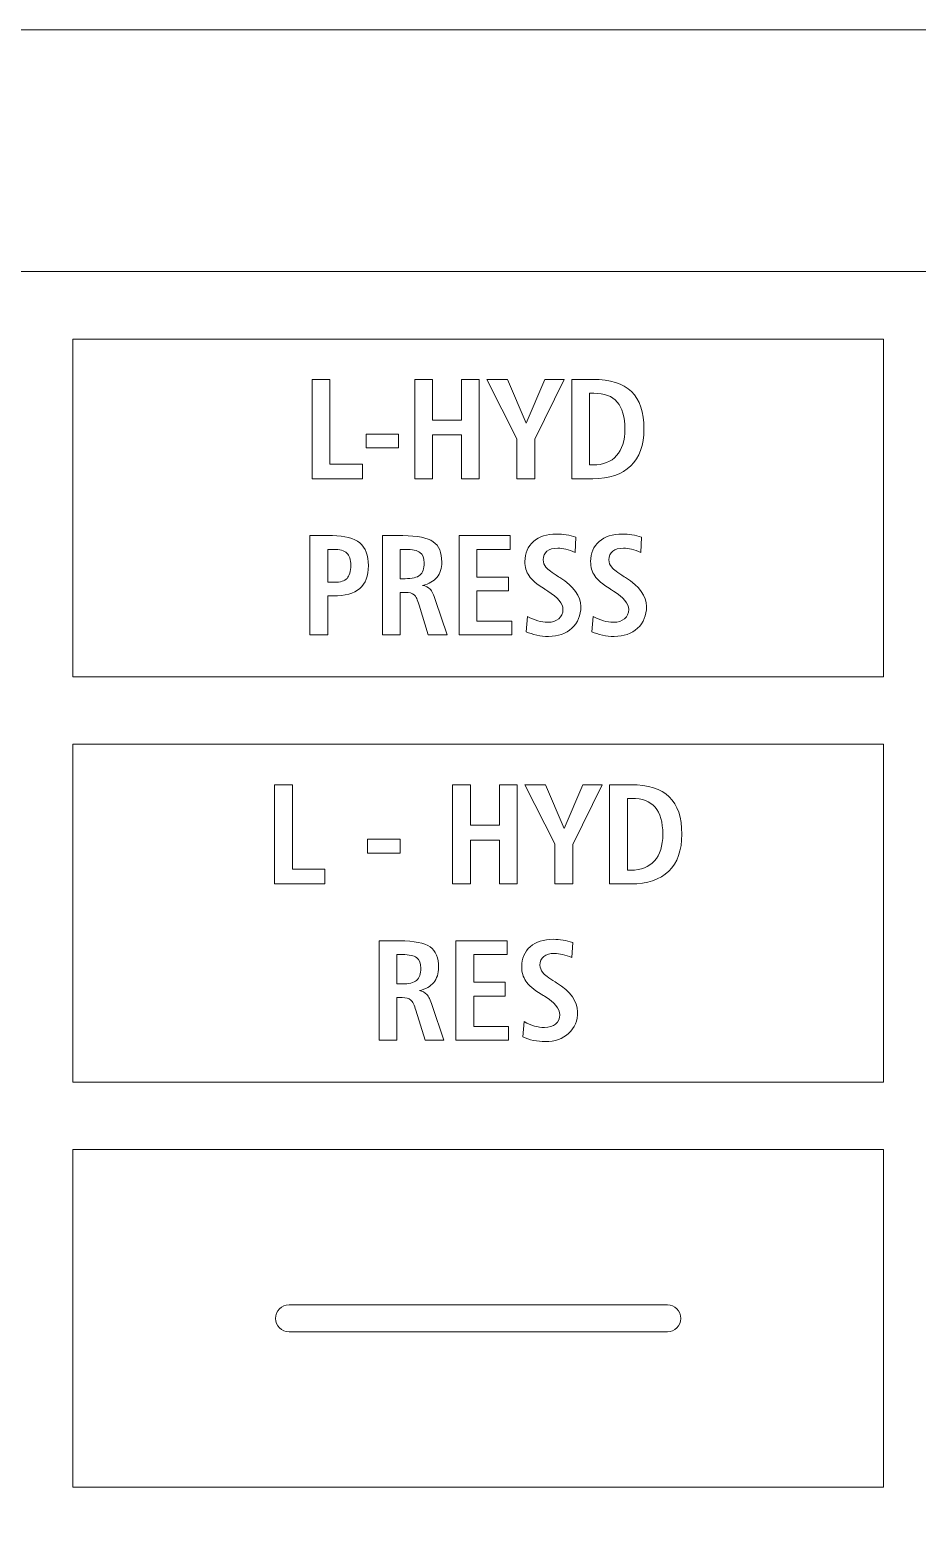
# Model space of a CAD drawing. Header units: millimetres. Extents: x -170 to 781, y -239 to -77.
# Drawn here: x 527.39 to 553.67, y -122.96 to -78.99 of the extents above; entities that cross this region are included whole.
import ezdxf

# ---------------------------------------------------------------- set-up
doc = ezdxf.new("R2010")
doc.units = ezdxf.units.MM
doc.header["$MEASUREMENT"] = 0
for name, color, linetype in [('Cut', 7, 'Continuous'), ('Engrave', 7, 'Continuous'), ('Mask', 7, 'Continuous')]:
    doc.layers.add(name, color=color, linetype=linetype)

msp = doc.modelspace()

# ---------------------------------------------------------------- linework, layer by layer
at = {"layer": 'Cut', "color": 250, "lineweight": 9}
msp.add_open_spline([(625.8935, -133.0419), (625.8935, -133.0419), (625.8935, -185.2646), (625.8935, -185.2646), (625.8935, -185.2646), (625.8935, -185.2654), (625.8935, -185.2661), (625.8935, -185.2669), (625.8935, -185.2669), (625.8935, -185.2669), (625.8935, -189.7544), (625.8935, -189.7544), (625.8935, -189.7544), (625.8935, -189.7544), (625.8935, -204.7521), (625.8935, -204.7521), (625.8935, -204.7521), (625.8935, -204.7529), (625.8935, -204.7536), (625.8935, -204.7544), (625.8935, -204.7544), (625.8935, -204.7544), (625.8935, -211.5419), (625.8935, -211.5419), (625.8935, -211.5419), (625.8935, -211.5419), (625.8935, -218.3294), (625.8935, -218.3294), (625.8935, -218.3294), (625.8933, -218.7274), (625.7349, -219.1091), (625.4532, -219.3904), (625.4532, -219.3904), (625.1716, -219.6717), (624.7916, -219.8296), (624.3935, -219.8294), (624.3935, -219.8294), (624.3935, -219.8294), (621.931, -219.8294), (621.931, -219.8294), (621.931, -219.8294), (619.7874, -219.8294), (617.8067, -220.973), (616.7349, -222.8294), (616.7349, -222.8294), (615.6631, -224.6858), (615.6631, -226.973), (616.7349, -228.8294), (616.7349, -228.8294), (617.8067, -230.6858), (619.7874, -231.8294), (621.931, -231.8294), (621.931, -231.8294), (621.931, -231.8294), (624.3935, -231.8294), (624.3935, -231.8294), (624.3935, -231.8294), (624.7916, -231.8296), (625.1733, -231.988), (625.4546, -232.2697), (625.4546, -232.2697), (625.7359, -232.5513), (625.8938, -232.9313), (625.8935, -233.3294), (625.8935, -233.3294), (625.8935, -233.3294), (625.8935, -237.8169), (625.8935, -237.8169), (625.8935, -237.8169), (625.8933, -238.2149), (625.7349, -238.5966), (625.4532, -238.8779), (625.4532, -238.8779), (625.1716, -239.1592), (624.7916, -239.3171), (624.3935, -239.3169), (624.3935, -239.3169), (624.3935, -239.3169), (482.9435, -239.3169), (482.9435, -239.3169), (482.9435, -239.3169), (482.5455, -239.3166), (482.1638, -239.1582), (481.8825, -238.8766), (481.8825, -238.8766), (481.6012, -238.5949), (481.4433, -238.2149), (481.4435, -237.8169), (481.4435, -237.8169), (481.4435, -237.8169), (481.4435, -233.3294), (481.4435, -233.3294), (481.4435, -233.3294), (481.4438, -232.9313), (481.6022, -232.5496), (481.8838, -232.2683), (481.8838, -232.2683), (482.1655, -231.987), (482.5455, -231.8291), (482.9435, -231.8294), (482.9435, -231.8294), (482.9435, -231.8294), (485.406, -231.8294), (485.406, -231.8294), (485.406, -231.8294), (487.5496, -231.8294), (489.5304, -230.6858), (490.6022, -228.8294), (490.6022, -228.8294), (491.674, -226.973), (491.674, -224.6858), (490.6022, -222.8294), (490.6022, -222.8294), (489.5304, -220.973), (487.5496, -219.8294), (485.406, -219.8294), (485.406, -219.8294), (485.406, -219.8294), (482.9435, -219.8294), (482.9435, -219.8294), (482.9435, -219.8294), (482.5455, -219.8291), (482.1638, -219.6707), (481.8825, -219.3891), (481.8825, -219.3891), (481.6012, -219.1074), (481.4433, -218.7274), (481.4435, -218.3294), (481.4435, -218.3294), (481.4435, -218.3294), (481.4435, -211.5419), (481.4435, -211.5419), (481.4435, -211.5419), (481.4435, -211.5419), (481.4435, -204.7544), (481.4435, -204.7544), (481.4435, -204.7544), (481.4435, -204.7544), (481.4435, -189.7559), (481.4435, -189.7559), (481.4435, -189.7559), (481.4435, -189.7554), (481.4435, -189.7549), (481.4435, -189.7544), (481.4435, -189.7544), (481.4435, -189.7544), (481.4435, -185.2669), (481.4435, -185.2669), (481.4435, -185.2669), (481.4435, -185.2669), (481.4435, -133.0434), (481.4435, -133.0434), (481.4435, -133.0434), (481.4435, -133.0429), (481.4435, -133.0424), (481.4435, -133.0419), (481.4435, -133.0419), (481.4435, -133.0419), (481.4435, -128.5544), (481.4435, -128.5544), (481.4435, -128.5544), (481.4435, -128.5544), (481.4435, -113.5559), (481.4435, -113.5559), (481.4435, -113.5559), (481.4435, -113.5554), (481.4435, -113.5549), (481.4435, -113.5544), (481.4435, -113.5544), (481.4435, -113.5544), (481.4435, -106.7669), (481.4435, -106.7669), (481.4435, -106.7669), (481.4435, -106.7669), (481.4435, -99.9794), (481.4435, -99.9794), (481.4435, -99.9794), (481.4438, -99.5813), (481.6022, -99.1996), (481.8838, -98.9183), (481.8838, -98.9183), (482.1655, -98.637), (482.5455, -98.4791), (482.9435, -98.4794), (482.9435, -98.4794), (482.9435, -98.4794), (485.406, -98.4794), (485.406, -98.4794), (485.406, -98.4794), (487.5496, -98.4794), (489.5304, -97.3358), (490.6022, -95.4794), (490.6022, -95.4794), (491.674, -93.623), (491.674, -91.3358), (490.6022, -89.4794), (490.6022, -89.4794), (489.5304, -87.623), (487.5496, -86.4794), (485.406, -86.4794), (485.406, -86.4794), (485.406, -86.4794), (482.9435, -86.4794), (482.9435, -86.4794), (482.9435, -86.4794), (482.5455, -86.4791), (482.1638, -86.3207), (481.8825, -86.0391), (481.8825, -86.0391), (481.6012, -85.7574), (481.4433, -85.3774), (481.4435, -84.9794), (481.4435, -84.9794), (481.4435, -84.9794), (481.4435, -80.4919), (481.4435, -80.4919), (481.4435, -80.4919), (481.4438, -80.0938), (481.6022, -79.7121), (481.8838, -79.4308), (481.8838, -79.4308), (482.1655, -79.1495), (482.5455, -78.9916), (482.9435, -78.9919), (482.9435, -78.9919), (482.9435, -78.9919), (624.3935, -78.9919), (624.3935, -78.9919), (624.3935, -78.9919), (624.7916, -78.9921), (625.1733, -79.1505), (625.4546, -79.4322), (625.4546, -79.4322), (625.7359, -79.7138), (625.8938, -80.0938), (625.8935, -80.4919), (625.8935, -80.4919), (625.8935, -80.4919), (625.8935, -84.9794), (625.8935, -84.9794), (625.8935, -84.9794), (625.8933, -85.3774), (625.7349, -85.7591), (625.4532, -86.0404), (625.4532, -86.0404), (625.1716, -86.3217), (624.7916, -86.4796), (624.3935, -86.4794), (624.3935, -86.4794), (624.3935, -86.4794), (621.931, -86.4794), (621.931, -86.4794), (621.931, -86.4794), (619.7874, -86.4794), (617.8067, -87.623), (616.7349, -89.4794), (616.7349, -89.4794), (615.6631, -91.3358), (615.6631, -93.623), (616.7349, -95.4794), (616.7349, -95.4794), (617.8067, -97.3358), (619.7874, -98.4794), (621.931, -98.4794), (621.931, -98.4794), (621.931, -98.4794), (624.3935, -98.4794), (624.3935, -98.4794), (624.3935, -98.4794), (624.7916, -98.4796), (625.1733, -98.638), (625.4546, -98.9197), (625.4546, -98.9197), (625.7359, -99.2013), (625.8938, -99.5813), (625.8935, -99.9794), (625.8935, -99.9794), (625.8935, -99.9794), (625.8935, -106.7669), (625.8935, -106.7669), (625.8935, -106.7669), (625.8935, -106.7669), (625.8935, -113.5544), (625.8935, -113.5544), (625.8935, -113.5544), (625.8935, -113.5544), (625.8935, -128.5521), (625.8935, -128.5521), (625.8935, -128.5521), (625.8935, -128.5529), (625.8935, -128.5536), (625.8935, -128.5544), (625.8935, -128.5544), (625.8935, -128.5544), (625.8935, -133.0419), (625.8935, -133.0419)], degree=3, knots=[0, 0, 0, 0, 0.0133333, 0.0133333, 0.0133333, 0.0133333, 0.0266667, 0.0266667, 0.0266667, 0.0266667, 0.04, 0.04, 0.04, 0.04, 0.0533333, 0.0533333, 0.0533333, 0.0533333, 0.0666667, 0.0666667, 0.0666667, 0.0666667, 0.08, 0.08, 0.08, 0.08, 0.0933333, 0.0933333, 0.0933333, 0.0933333, 0.1066667, 0.1066667, 0.1066667, 0.1066667, 0.12, 0.12, 0.12, 0.12, 0.1333333, 0.1333333, 0.1333333, 0.1333333, 0.1466667, 0.1466667, 0.1466667, 0.1466667, 0.16, 0.16, 0.16, 0.16, 0.1733333, 0.1733333, 0.1733333, 0.1733333, 0.1866667, 0.1866667, 0.1866667, 0.1866667, 0.2, 0.2, 0.2, 0.2, 0.2133333, 0.2133333, 0.2133333, 0.2133333, 0.2266667, 0.2266667, 0.2266667, 0.2266667, 0.24, 0.24, 0.24, 0.24, 0.2533333, 0.2533333, 0.2533333, 0.2533333, 0.2666667, 0.2666667, 0.2666667, 0.2666667, 0.28, 0.28, 0.28, 0.28, 0.2933333, 0.2933333, 0.2933333, 0.2933333, 0.3066667, 0.3066667, 0.3066667, 0.3066667, 0.32, 0.32, 0.32, 0.32, 0.3333333, 0.3333333, 0.3333333, 0.3333333, 0.3466667, 0.3466667, 0.3466667, 0.3466667, 0.36, 0.36, 0.36, 0.36, 0.3733333, 0.3733333, 0.3733333, 0.3733333, 0.3866667, 0.3866667, 0.3866667, 0.3866667, 0.4, 0.4, 0.4, 0.4, 0.4133333, 0.4133333, 0.4133333, 0.4133333, 0.4266667, 0.4266667, 0.4266667, 0.4266667, 0.44, 0.44, 0.44, 0.44, 0.4533333, 0.4533333, 0.4533333, 0.4533333, 0.4666667, 0.4666667, 0.4666667, 0.4666667, 0.48, 0.48, 0.48, 0.48, 0.4933333, 0.4933333, 0.4933333, 0.4933333, 0.5066667, 0.5066667, 0.5066667, 0.5066667, 0.52, 0.52, 0.52, 0.52, 0.5333333, 0.5333333, 0.5333333, 0.5333333, 0.5466667, 0.5466667, 0.5466667, 0.5466667, 0.56, 0.56, 0.56, 0.56, 0.5733333, 0.5733333, 0.5733333, 0.5733333, 0.5866667, 0.5866667, 0.5866667, 0.5866667, 0.6, 0.6, 0.6, 0.6, 0.6133333, 0.6133333, 0.6133333, 0.6133333, 0.6266667, 0.6266667, 0.6266667, 0.6266667, 0.64, 0.64, 0.64, 0.64, 0.6533333, 0.6533333, 0.6533333, 0.6533333, 0.6666667, 0.6666667, 0.6666667, 0.6666667, 0.68, 0.68, 0.68, 0.68, 0.6933333, 0.6933333, 0.6933333, 0.6933333, 0.7066667, 0.7066667, 0.7066667, 0.7066667, 0.72, 0.72, 0.72, 0.72, 0.7333333, 0.7333333, 0.7333333, 0.7333333, 0.7466667, 0.7466667, 0.7466667, 0.7466667, 0.76, 0.76, 0.76, 0.76, 0.7733333, 0.7733333, 0.7733333, 0.7733333, 0.7866667, 0.7866667, 0.7866667, 0.7866667, 0.8, 0.8, 0.8, 0.8, 0.8133333, 0.8133333, 0.8133333, 0.8133333, 0.8266667, 0.8266667, 0.8266667, 0.8266667, 0.84, 0.84, 0.84, 0.84, 0.8533333, 0.8533333, 0.8533333, 0.8533333, 0.8666667, 0.8666667, 0.8666667, 0.8666667, 0.88, 0.88, 0.88, 0.88, 0.8933333, 0.8933333, 0.8933333, 0.8933333, 0.9066667, 0.9066667, 0.9066667, 0.9066667, 0.92, 0.92, 0.92, 0.92, 0.9333333, 0.9333333, 0.9333333, 0.9333333, 0.9466667, 0.9466667, 0.9466667, 0.9466667, 0.96, 0.96, 0.96, 0.96, 0.9733333, 0.9733333, 0.9733333, 0.9733333, 1, 1, 1, 1], dxfattribs=at)
at = {"layer": 'Engrave', "color": 2, "lineweight": 9}
msp.add_lwpolyline([(500.6685, -232.1544), (606.6685, -232.1544), (606.6685, -86.1544), (500.6685, -86.1544), (500.6685, -232.1544)], close=True, dxfattribs=at)
at = {"layer": 'Engrave', "color": 240, "lineweight": 9}
for points, knots in [([(535.7493, -89.3498), (535.7493, -89.3498), (536.2784, -89.3498), (536.2784, -89.3498), (536.2784, -89.3498), (536.2784, -89.3498), (536.2784, -91.8559), (536.2784, -91.8559), (536.2784, -91.8559), (536.2784, -91.8559), (537.2394, -91.8559), (537.2394, -91.8559), (537.2394, -91.8559), (537.2394, -91.8559), (537.2394, -92.2877), (537.2394, -92.2877), (537.2394, -92.2877), (537.2394, -92.2877), (535.7493, -92.2877), (535.7493, -92.2877), (535.7493, -92.2877), (535.7493, -92.2877), (535.7493, -89.3498), (535.7493, -89.3498)], [0, 0, 0, 0, 0.1428571, 0.1428571, 0.1428571, 0.1428571, 0.2857143, 0.2857143, 0.2857143, 0.2857143, 0.4285714, 0.4285714, 0.4285714, 0.4285714, 0.5714286, 0.5714286, 0.5714286, 0.5714286, 0.7142857, 0.7142857, 0.7142857, 0.7142857, 1, 1, 1, 1]), ([(538.7881, -89.3498), (538.7881, -89.3498), (539.3172, -89.3498), (539.3172, -89.3498), (539.3172, -89.3498), (539.3172, -89.3498), (539.3172, -90.552), (539.3172, -90.552), (539.3172, -90.552), (539.3172, -90.552), (540.1724, -90.552), (540.1724, -90.552), (540.1724, -90.552), (540.1724, -90.552), (540.1724, -89.3498), (540.1724, -89.3498), (540.1724, -89.3498), (540.1724, -89.3498), (540.7015, -89.3498), (540.7015, -89.3498), (540.7015, -89.3498), (540.7015, -89.3498), (540.7015, -92.2877), (540.7015, -92.2877), (540.7015, -92.2877), (540.7015, -92.2877), (540.1724, -92.2877), (540.1724, -92.2877), (540.1724, -92.2877), (540.1724, -92.2877), (540.1724, -90.9881), (540.1724, -90.9881), (540.1724, -90.9881), (540.1724, -90.9881), (539.3172, -90.9881), (539.3172, -90.9881), (539.3172, -90.9881), (539.3172, -90.9881), (539.3172, -92.2877), (539.3172, -92.2877), (539.3172, -92.2877), (539.3172, -92.2877), (538.7881, -92.2877), (538.7881, -92.2877), (538.7881, -92.2877), (538.7881, -92.2877), (538.7881, -89.3498), (538.7881, -89.3498)], [0, 0, 0, 0, 0.0769231, 0.0769231, 0.0769231, 0.0769231, 0.1538462, 0.1538462, 0.1538462, 0.1538462, 0.2307692, 0.2307692, 0.2307692, 0.2307692, 0.3076923, 0.3076923, 0.3076923, 0.3076923, 0.3846154, 0.3846154, 0.3846154, 0.3846154, 0.4615385, 0.4615385, 0.4615385, 0.4615385, 0.5384615, 0.5384615, 0.5384615, 0.5384615, 0.6153846, 0.6153846, 0.6153846, 0.6153846, 0.6923077, 0.6923077, 0.6923077, 0.6923077, 0.7692308, 0.7692308, 0.7692308, 0.7692308, 0.8461538, 0.8461538, 0.8461538, 0.8461538, 1, 1, 1, 1]), ([(540.9266, -89.3498), (540.9266, -89.3498), (541.5362, -89.3498), (541.5362, -89.3498), (541.5362, -89.3498), (541.5362, -89.3498), (542.0908, -90.6438), (542.0908, -90.6438), (542.0908, -90.6438), (542.0908, -90.6438), (542.6446, -89.3498), (542.6446, -89.3498), (542.6446, -89.3498), (542.6446, -89.3498), (543.2126, -89.3498), (543.2126, -89.3498), (543.2126, -89.3498), (543.2126, -89.3498), (542.3448, -91.1193), (542.3448, -91.1193), (542.3448, -91.1193), (542.3448, -91.1193), (542.3448, -92.2877), (542.3448, -92.2877), (542.3448, -92.2877), (542.3448, -92.2877), (541.8114, -92.2877), (541.8114, -92.2877), (541.8114, -92.2877), (541.8114, -92.2877), (541.8114, -91.1031), (541.8114, -91.1031), (541.8114, -91.1031), (541.8114, -91.1031), (540.9266, -89.3498), (540.9266, -89.3498)], [0, 0, 0, 0, 0.1, 0.1, 0.1, 0.1, 0.2, 0.2, 0.2, 0.2, 0.3, 0.3, 0.3, 0.3, 0.4, 0.4, 0.4, 0.4, 0.5, 0.5, 0.5, 0.5, 0.6, 0.6, 0.6, 0.6, 0.7, 0.7, 0.7, 0.7, 0.8, 0.8, 0.8, 0.8, 1, 1, 1, 1]), ([(543.437, -89.3498), (543.437, -89.3498), (544.0635, -89.3498), (544.0635, -89.3498), (544.0635, -89.3498), (544.5778, -89.3498), (544.9581, -89.4697), (545.2044, -89.7096), (545.2044, -89.7096), (545.4513, -89.9495), (545.5748, -90.3185), (545.5748, -90.8173), (545.5748, -90.8173), (545.5748, -91.2943), (545.445, -91.6591), (545.186, -91.9102), (545.186, -91.9102), (544.9271, -92.1621), (544.5524, -92.2877), (544.0635, -92.2877), (544.0635, -92.2877), (544.0635, -92.2877), (543.437, -92.2877), (543.437, -92.2877), (543.437, -92.2877), (543.437, -92.2877), (543.437, -89.3498), (543.437, -89.3498)], [0, 0, 0, 0, 0.125, 0.125, 0.125, 0.125, 0.25, 0.25, 0.25, 0.25, 0.375, 0.375, 0.375, 0.375, 0.5, 0.5, 0.5, 0.5, 0.625, 0.625, 0.625, 0.625, 0.75, 0.75, 0.75, 0.75, 1, 1, 1, 1]), ([(543.9661, -89.7562), (543.9661, -89.7562), (543.9661, -91.8813), (543.9661, -91.8813), (543.9661, -91.8813), (543.9661, -91.8813), (544.0677, -91.8813), (544.0677, -91.8813), (544.0677, -91.8813), (544.3697, -91.8813), (544.6025, -91.7896), (544.7662, -91.6054), (544.7662, -91.6054), (544.9299, -91.4213), (545.0118, -91.1588), (545.0118, -90.8187), (545.0118, -90.8187), (545.0118, -90.4589), (544.9363, -90.1922), (544.7853, -90.0179), (544.7853, -90.0179), (544.6336, -89.8437), (544.4015, -89.7562), (544.0882, -89.7562), (544.0882, -89.7562), (544.0882, -89.7562), (543.9661, -89.7562), (543.9661, -89.7562)], [0, 0, 0, 0, 0.125, 0.125, 0.125, 0.125, 0.25, 0.25, 0.25, 0.25, 0.375, 0.375, 0.375, 0.375, 0.5, 0.5, 0.5, 0.5, 0.625, 0.625, 0.625, 0.625, 0.75, 0.75, 0.75, 0.75, 1, 1, 1, 1]), ([(537.3481, -90.9669), (537.3481, -90.9669), (538.3133, -90.9669), (538.3133, -90.9669), (538.3133, -90.9669), (538.3133, -90.9669), (538.3133, -91.3733), (538.3133, -91.3733), (538.3133, -91.3733), (538.3133, -91.3733), (537.3481, -91.3733), (537.3481, -91.3733), (537.3481, -91.3733), (537.3481, -91.3733), (537.3481, -90.9669), (537.3481, -90.9669)], [0, 0, 0, 0, 0.2, 0.2, 0.2, 0.2, 0.4, 0.4, 0.4, 0.4, 0.6, 0.6, 0.6, 0.6, 1, 1, 1, 1]), ([(535.6844, -93.9745), (535.6844, -93.9745), (536.3525, -93.9745), (536.3525, -93.9745), (536.3525, -93.9745), (536.7194, -93.9745), (536.9889, -94.0465), (537.1611, -94.1904), (537.1611, -94.1904), (537.3339, -94.3343), (537.42, -94.5587), (537.42, -94.8635), (537.42, -94.8635), (537.42, -95.1683), (537.3346, -95.3941), (537.1632, -95.5408), (537.1632, -95.5408), (536.9925, -95.6876), (536.7293, -95.7609), (536.373, -95.7609), (536.373, -95.7609), (536.373, -95.7609), (536.2135, -95.7609), (536.2135, -95.7609), (536.2135, -95.7609), (536.2135, -95.7609), (536.2135, -96.9124), (536.2135, -96.9124), (536.2135, -96.9124), (536.2135, -96.9124), (535.6844, -96.9124), (535.6844, -96.9124), (535.6844, -96.9124), (535.6844, -96.9124), (535.6844, -93.9745), (535.6844, -93.9745)], [0, 0, 0, 0, 0.1, 0.1, 0.1, 0.1, 0.2, 0.2, 0.2, 0.2, 0.3, 0.3, 0.3, 0.3, 0.4, 0.4, 0.4, 0.4, 0.5, 0.5, 0.5, 0.5, 0.6, 0.6, 0.6, 0.6, 0.7, 0.7, 0.7, 0.7, 0.8, 0.8, 0.8, 0.8, 1, 1, 1, 1]), ([(537.8342, -93.9745), (537.8342, -93.9745), (538.4353, -93.9745), (538.4353, -93.9745), (538.4353, -93.9745), (538.8692, -93.9745), (539.1705, -94.0345), (539.3384, -94.1544), (539.3384, -94.1544), (539.507, -94.2743), (539.591, -94.4754), (539.591, -94.7584), (539.591, -94.7584), (539.591, -94.9418), (539.543, -95.0921), (539.4471, -95.2092), (539.4471, -95.2092), (539.3511, -95.3263), (539.2093, -95.4053), (539.023, -95.447), (539.023, -95.447), (539.1154, -95.4632), (539.1888, -95.5006), (539.2424, -95.5592), (539.2424, -95.5592), (539.2968, -95.6177), (539.3504, -95.7285), (539.404, -95.8908), (539.404, -95.8908), (539.404, -95.8908), (539.7483, -96.9124), (539.7483, -96.9124), (539.7483, -96.9124), (539.7483, -96.9124), (539.1923, -96.9124), (539.1923, -96.9124), (539.1923, -96.9124), (539.1923, -96.9124), (538.9214, -96.0312), (538.9214, -96.0312), (538.9214, -96.0312), (538.8734, -95.8745), (538.8226, -95.7722), (538.7683, -95.7257), (538.7683, -95.7257), (538.714, -95.6784), (538.63, -95.6551), (538.5157, -95.6551), (538.5157, -95.6551), (538.5157, -95.6551), (538.3549, -95.6551), (538.3549, -95.6551), (538.3549, -95.6551), (538.3549, -95.6551), (538.3549, -96.9124), (538.3549, -96.9124), (538.3549, -96.9124), (538.3549, -96.9124), (537.8342, -96.9124), (537.8342, -96.9124), (537.8342, -96.9124), (537.8342, -96.9124), (537.8342, -93.9745), (537.8342, -93.9745)], [0, 0, 0, 0, 0.0588235, 0.0588235, 0.0588235, 0.0588235, 0.1176471, 0.1176471, 0.1176471, 0.1176471, 0.1764706, 0.1764706, 0.1764706, 0.1764706, 0.2352941, 0.2352941, 0.2352941, 0.2352941, 0.2941176, 0.2941176, 0.2941176, 0.2941176, 0.3529412, 0.3529412, 0.3529412, 0.3529412, 0.4117647, 0.4117647, 0.4117647, 0.4117647, 0.4705882, 0.4705882, 0.4705882, 0.4705882, 0.5294118, 0.5294118, 0.5294118, 0.5294118, 0.5882353, 0.5882353, 0.5882353, 0.5882353, 0.6470588, 0.6470588, 0.6470588, 0.6470588, 0.7058824, 0.7058824, 0.7058824, 0.7058824, 0.7647059, 0.7647059, 0.7647059, 0.7647059, 0.8235294, 0.8235294, 0.8235294, 0.8235294, 0.8823529, 0.8823529, 0.8823529, 0.8823529, 1, 1, 1, 1]), ([(540.104, -93.9745), (540.104, -93.9745), (541.6195, -93.9745), (541.6195, -93.9745), (541.6195, -93.9745), (541.6195, -93.9745), (541.6195, -94.3809), (541.6195, -94.3809), (541.6195, -94.3809), (541.6195, -94.3809), (540.6331, -94.3809), (540.6331, -94.3809), (540.6331, -94.3809), (540.6331, -94.3809), (540.6331, -95.2021), (540.6331, -95.2021), (540.6331, -95.2021), (540.6331, -95.2021), (541.5645, -95.2021), (541.5645, -95.2021), (541.5645, -95.2021), (541.5645, -95.2021), (541.5645, -95.6085), (541.5645, -95.6085), (541.5645, -95.6085), (541.5645, -95.6085), (540.6331, -95.6085), (540.6331, -95.6085), (540.6331, -95.6085), (540.6331, -95.6085), (540.6331, -96.506), (540.6331, -96.506), (540.6331, -96.506), (540.6331, -96.506), (541.6661, -96.506), (541.6661, -96.506), (541.6661, -96.506), (541.6661, -96.506), (541.6661, -96.9124), (541.6661, -96.9124), (541.6661, -96.9124), (541.6661, -96.9124), (540.104, -96.9124), (540.104, -96.9124), (540.104, -96.9124), (540.104, -96.9124), (540.104, -93.9745), (540.104, -93.9745)], [0, 0, 0, 0, 0.0769231, 0.0769231, 0.0769231, 0.0769231, 0.1538462, 0.1538462, 0.1538462, 0.1538462, 0.2307692, 0.2307692, 0.2307692, 0.2307692, 0.3076923, 0.3076923, 0.3076923, 0.3076923, 0.3846154, 0.3846154, 0.3846154, 0.3846154, 0.4615385, 0.4615385, 0.4615385, 0.4615385, 0.5384615, 0.5384615, 0.5384615, 0.5384615, 0.6153846, 0.6153846, 0.6153846, 0.6153846, 0.6923077, 0.6923077, 0.6923077, 0.6923077, 0.7692308, 0.7692308, 0.7692308, 0.7692308, 0.8461538, 0.8461538, 0.8461538, 0.8461538, 1, 1, 1, 1]), ([(543.5626, -94.0211), (543.5626, -94.0211), (543.5379, -94.4691), (543.5379, -94.4691), (543.5379, -94.4691), (543.4413, -94.4289), (543.3502, -94.3985), (543.2649, -94.3781), (543.2649, -94.3781), (543.1795, -94.3576), (543.0998, -94.347), (543.0257, -94.347), (543.0257, -94.347), (542.8867, -94.347), (542.7795, -94.3767), (542.7054, -94.4359), (542.7054, -94.4359), (542.6313, -94.4952), (542.5939, -94.5799), (542.5939, -94.6899), (542.5939, -94.6899), (542.5939, -94.7711), (542.6214, -94.8451), (542.6757, -94.9115), (542.6757, -94.9115), (542.7301, -94.9771), (542.8528, -95.0702), (543.044, -95.1902), (543.044, -95.1902), (543.044, -95.1902), (543.0871, -95.217), (543.0871, -95.217), (543.0871, -95.217), (543.5005, -95.4801), (543.7073, -95.7652), (543.7073, -96.0728), (543.7073, -96.0728), (543.7073, -96.3367), (543.6191, -96.5512), (543.4427, -96.7141), (543.4427, -96.7141), (543.2663, -96.8771), (543.0356, -96.959), (542.7505, -96.959), (542.7505, -96.959), (542.6334, -96.959), (542.517, -96.9463), (542.402, -96.9216), (542.402, -96.9216), (542.287, -96.8969), (542.1819, -96.8623), (542.0852, -96.8186), (542.0852, -96.8186), (542.0852, -96.8186), (542.1247, -96.3663), (542.1247, -96.3663), (542.1247, -96.3663), (542.2277, -96.4242), (542.3293, -96.4672), (542.4295, -96.4961), (542.4295, -96.4961), (542.529, -96.5251), (542.6278, -96.5399), (542.7258, -96.5399), (542.7258, -96.5399), (542.8648, -96.5399), (542.9749, -96.506), (543.056, -96.4376), (543.056, -96.4376), (543.1372, -96.3691), (543.1781, -96.2781), (543.1781, -96.1638), (543.1781, -96.1638), (543.1781, -95.9846), (543.0278, -95.8019), (542.7279, -95.6163), (542.7279, -95.6163), (542.6842, -95.5888), (542.651, -95.5676), (542.6292, -95.5542), (542.6292, -95.5542), (542.4069, -95.4138), (542.2552, -95.284), (542.1741, -95.1648), (542.1741, -95.1648), (542.093, -95.0455), (542.052, -94.9037), (542.052, -94.74), (542.052, -94.74), (542.052, -94.4917), (542.136, -94.2948), (542.3039, -94.1481), (542.3039, -94.1481), (542.4718, -94.0013), (542.7004, -93.9279), (542.9883, -93.9279), (542.9883, -93.9279), (543.0828, -93.9279), (543.1795, -93.9357), (543.2762, -93.9519), (543.2762, -93.9519), (543.3735, -93.9674), (543.4688, -93.9907), (543.5626, -94.0211)], [0, 0, 0, 0, 0.037037, 0.037037, 0.037037, 0.037037, 0.0740741, 0.0740741, 0.0740741, 0.0740741, 0.1111111, 0.1111111, 0.1111111, 0.1111111, 0.1481481, 0.1481481, 0.1481481, 0.1481481, 0.1851852, 0.1851852, 0.1851852, 0.1851852, 0.2222222, 0.2222222, 0.2222222, 0.2222222, 0.2592593, 0.2592593, 0.2592593, 0.2592593, 0.2962963, 0.2962963, 0.2962963, 0.2962963, 0.3333333, 0.3333333, 0.3333333, 0.3333333, 0.3703704, 0.3703704, 0.3703704, 0.3703704, 0.4074074, 0.4074074, 0.4074074, 0.4074074, 0.4444444, 0.4444444, 0.4444444, 0.4444444, 0.4814815, 0.4814815, 0.4814815, 0.4814815, 0.5185185, 0.5185185, 0.5185185, 0.5185185, 0.5555556, 0.5555556, 0.5555556, 0.5555556, 0.5925926, 0.5925926, 0.5925926, 0.5925926, 0.6296296, 0.6296296, 0.6296296, 0.6296296, 0.6666667, 0.6666667, 0.6666667, 0.6666667, 0.7037037, 0.7037037, 0.7037037, 0.7037037, 0.7407407, 0.7407407, 0.7407407, 0.7407407, 0.7777778, 0.7777778, 0.7777778, 0.7777778, 0.8148148, 0.8148148, 0.8148148, 0.8148148, 0.8518519, 0.8518519, 0.8518519, 0.8518519, 0.8888889, 0.8888889, 0.8888889, 0.8888889, 0.9259259, 0.9259259, 0.9259259, 0.9259259, 1, 1, 1, 1]), ([(545.5078, -94.0211), (545.5078, -94.0211), (545.4831, -94.4691), (545.4831, -94.4691), (545.4831, -94.4691), (545.3865, -94.4289), (545.2954, -94.3985), (545.2101, -94.3781), (545.2101, -94.3781), (545.1247, -94.3576), (545.045, -94.347), (544.9709, -94.347), (544.9709, -94.347), (544.8319, -94.347), (544.7247, -94.3767), (544.6506, -94.4359), (544.6506, -94.4359), (544.5765, -94.4952), (544.5391, -94.5799), (544.5391, -94.6899), (544.5391, -94.6899), (544.5391, -94.7711), (544.5666, -94.8451), (544.6209, -94.9115), (544.6209, -94.9115), (544.6753, -94.9771), (544.798, -95.0702), (544.9892, -95.1902), (544.9892, -95.1902), (544.9892, -95.1902), (545.0323, -95.217), (545.0323, -95.217), (545.0323, -95.217), (545.4457, -95.4801), (545.6525, -95.7652), (545.6525, -96.0728), (545.6525, -96.0728), (545.6525, -96.3367), (545.5643, -96.5512), (545.3879, -96.7141), (545.3879, -96.7141), (545.2115, -96.8771), (544.9808, -96.959), (544.6957, -96.959), (544.6957, -96.959), (544.5786, -96.959), (544.4622, -96.9463), (544.3472, -96.9216), (544.3472, -96.9216), (544.2322, -96.8969), (544.1271, -96.8623), (544.0304, -96.8186), (544.0304, -96.8186), (544.0304, -96.8186), (544.0699, -96.3663), (544.0699, -96.3663), (544.0699, -96.3663), (544.1729, -96.4242), (544.2745, -96.4672), (544.3747, -96.4961), (544.3747, -96.4961), (544.4742, -96.5251), (544.573, -96.5399), (544.671, -96.5399), (544.671, -96.5399), (544.81, -96.5399), (544.9201, -96.506), (545.0012, -96.4376), (545.0012, -96.4376), (545.0824, -96.3691), (545.1233, -96.2781), (545.1233, -96.1638), (545.1233, -96.1638), (545.1233, -95.9846), (544.973, -95.8019), (544.6731, -95.6163), (544.6731, -95.6163), (544.6294, -95.5888), (544.5962, -95.5676), (544.5744, -95.5542), (544.5744, -95.5542), (544.3521, -95.4138), (544.2004, -95.284), (544.1193, -95.1648), (544.1193, -95.1648), (544.0382, -95.0455), (543.9972, -94.9037), (543.9972, -94.74), (543.9972, -94.74), (543.9972, -94.4917), (544.0812, -94.2948), (544.2491, -94.1481), (544.2491, -94.1481), (544.417, -94.0013), (544.6456, -93.9279), (544.9335, -93.9279), (544.9335, -93.9279), (545.028, -93.9279), (545.1247, -93.9357), (545.2214, -93.9519), (545.2214, -93.9519), (545.3187, -93.9674), (545.414, -93.9907), (545.5078, -94.0211)], [0, 0, 0, 0, 0.037037, 0.037037, 0.037037, 0.037037, 0.0740741, 0.0740741, 0.0740741, 0.0740741, 0.1111111, 0.1111111, 0.1111111, 0.1111111, 0.1481481, 0.1481481, 0.1481481, 0.1481481, 0.1851852, 0.1851852, 0.1851852, 0.1851852, 0.2222222, 0.2222222, 0.2222222, 0.2222222, 0.2592593, 0.2592593, 0.2592593, 0.2592593, 0.2962963, 0.2962963, 0.2962963, 0.2962963, 0.3333333, 0.3333333, 0.3333333, 0.3333333, 0.3703704, 0.3703704, 0.3703704, 0.3703704, 0.4074074, 0.4074074, 0.4074074, 0.4074074, 0.4444444, 0.4444444, 0.4444444, 0.4444444, 0.4814815, 0.4814815, 0.4814815, 0.4814815, 0.5185185, 0.5185185, 0.5185185, 0.5185185, 0.5555556, 0.5555556, 0.5555556, 0.5555556, 0.5925926, 0.5925926, 0.5925926, 0.5925926, 0.6296296, 0.6296296, 0.6296296, 0.6296296, 0.6666667, 0.6666667, 0.6666667, 0.6666667, 0.7037037, 0.7037037, 0.7037037, 0.7037037, 0.7407407, 0.7407407, 0.7407407, 0.7407407, 0.7777778, 0.7777778, 0.7777778, 0.7777778, 0.8148148, 0.8148148, 0.8148148, 0.8148148, 0.8518519, 0.8518519, 0.8518519, 0.8518519, 0.8888889, 0.8888889, 0.8888889, 0.8888889, 0.9259259, 0.9259259, 0.9259259, 0.9259259, 1, 1, 1, 1]), ([(536.2135, -94.3809), (536.2135, -94.3809), (536.2135, -95.3545), (536.2135, -95.3545), (536.2135, -95.3545), (536.2135, -95.3545), (536.4167, -95.3545), (536.4167, -95.3545), (536.4167, -95.3545), (536.5889, -95.3545), (536.7124, -95.3164), (536.785, -95.2395), (536.785, -95.2395), (536.8584, -95.1633), (536.8951, -95.0356), (536.8951, -94.8564), (536.8951, -94.8564), (536.8951, -94.6843), (536.857, -94.5615), (536.7815, -94.4895), (536.7815, -94.4895), (536.7053, -94.4169), (536.5719, -94.3809), (536.3814, -94.3809), (536.3814, -94.3809), (536.3814, -94.3809), (536.2135, -94.3809), (536.2135, -94.3809)], [0, 0, 0, 0, 0.125, 0.125, 0.125, 0.125, 0.25, 0.25, 0.25, 0.25, 0.375, 0.375, 0.375, 0.375, 0.5, 0.5, 0.5, 0.5, 0.625, 0.625, 0.625, 0.625, 0.75, 0.75, 0.75, 0.75, 1, 1, 1, 1]), ([(538.3549, -94.3809), (538.3549, -94.3809), (538.3549, -95.2487), (538.3549, -95.2487), (538.3549, -95.2487), (538.3549, -95.2487), (538.503, -95.2487), (538.503, -95.2487), (538.503, -95.2487), (538.7119, -95.2487), (538.8579, -95.2134), (538.9412, -95.1436), (538.9412, -95.1436), (539.0244, -95.073), (539.0661, -94.9531), (539.0661, -94.7838), (539.0661, -94.7838), (539.0661, -94.6377), (539.0258, -94.534), (538.9454, -94.4726), (538.9454, -94.4726), (538.865, -94.4112), (538.7217, -94.3809), (538.5157, -94.3809), (538.5157, -94.3809), (538.5157, -94.3809), (538.3549, -94.3809), (538.3549, -94.3809)], [0, 0, 0, 0, 0.125, 0.125, 0.125, 0.125, 0.25, 0.25, 0.25, 0.25, 0.375, 0.375, 0.375, 0.375, 0.5, 0.5, 0.5, 0.5, 0.625, 0.625, 0.625, 0.625, 0.75, 0.75, 0.75, 0.75, 1, 1, 1, 1]), ([(534.6399, -101.3498), (534.6399, -101.3498), (535.169, -101.3498), (535.169, -101.3498), (535.169, -101.3498), (535.169, -101.3498), (535.169, -103.8559), (535.169, -103.8559), (535.169, -103.8559), (535.169, -103.8559), (536.13, -103.8559), (536.13, -103.8559), (536.13, -103.8559), (536.13, -103.8559), (536.13, -104.2877), (536.13, -104.2877), (536.13, -104.2877), (536.13, -104.2877), (534.6399, -104.2877), (534.6399, -104.2877), (534.6399, -104.2877), (534.6399, -104.2877), (534.6399, -101.3498), (534.6399, -101.3498)], [0, 0, 0, 0, 0.1428571, 0.1428571, 0.1428571, 0.1428571, 0.2857143, 0.2857143, 0.2857143, 0.2857143, 0.4285714, 0.4285714, 0.4285714, 0.4285714, 0.5714286, 0.5714286, 0.5714286, 0.5714286, 0.7142857, 0.7142857, 0.7142857, 0.7142857, 1, 1, 1, 1]), ([(539.9104, -101.3498), (539.9104, -101.3498), (540.4395, -101.3498), (540.4395, -101.3498), (540.4395, -101.3498), (540.4395, -101.3498), (540.4395, -102.552), (540.4395, -102.552), (540.4395, -102.552), (540.4395, -102.552), (541.2947, -102.552), (541.2947, -102.552), (541.2947, -102.552), (541.2947, -102.552), (541.2947, -101.3498), (541.2947, -101.3498), (541.2947, -101.3498), (541.2947, -101.3498), (541.8238, -101.3498), (541.8238, -101.3498), (541.8238, -101.3498), (541.8238, -101.3498), (541.8238, -104.2877), (541.8238, -104.2877), (541.8238, -104.2877), (541.8238, -104.2877), (541.2947, -104.2877), (541.2947, -104.2877), (541.2947, -104.2877), (541.2947, -104.2877), (541.2947, -102.9881), (541.2947, -102.9881), (541.2947, -102.9881), (541.2947, -102.9881), (540.4395, -102.9881), (540.4395, -102.9881), (540.4395, -102.9881), (540.4395, -102.9881), (540.4395, -104.2877), (540.4395, -104.2877), (540.4395, -104.2877), (540.4395, -104.2877), (539.9104, -104.2877), (539.9104, -104.2877), (539.9104, -104.2877), (539.9104, -104.2877), (539.9104, -101.3498), (539.9104, -101.3498)], [0, 0, 0, 0, 0.0769231, 0.0769231, 0.0769231, 0.0769231, 0.1538462, 0.1538462, 0.1538462, 0.1538462, 0.2307692, 0.2307692, 0.2307692, 0.2307692, 0.3076923, 0.3076923, 0.3076923, 0.3076923, 0.3846154, 0.3846154, 0.3846154, 0.3846154, 0.4615385, 0.4615385, 0.4615385, 0.4615385, 0.5384615, 0.5384615, 0.5384615, 0.5384615, 0.6153846, 0.6153846, 0.6153846, 0.6153846, 0.6923077, 0.6923077, 0.6923077, 0.6923077, 0.7692308, 0.7692308, 0.7692308, 0.7692308, 0.8461538, 0.8461538, 0.8461538, 0.8461538, 1, 1, 1, 1]), ([(542.0489, -101.3498), (542.0489, -101.3498), (542.6585, -101.3498), (542.6585, -101.3498), (542.6585, -101.3498), (542.6585, -101.3498), (543.2131, -102.6438), (543.2131, -102.6438), (543.2131, -102.6438), (543.2131, -102.6438), (543.7669, -101.3498), (543.7669, -101.3498), (543.7669, -101.3498), (543.7669, -101.3498), (544.3349, -101.3498), (544.3349, -101.3498), (544.3349, -101.3498), (544.3349, -101.3498), (543.4671, -103.1193), (543.4671, -103.1193), (543.4671, -103.1193), (543.4671, -103.1193), (543.4671, -104.2877), (543.4671, -104.2877), (543.4671, -104.2877), (543.4671, -104.2877), (542.9337, -104.2877), (542.9337, -104.2877), (542.9337, -104.2877), (542.9337, -104.2877), (542.9337, -103.1031), (542.9337, -103.1031), (542.9337, -103.1031), (542.9337, -103.1031), (542.0489, -101.3498), (542.0489, -101.3498)], [0, 0, 0, 0, 0.1, 0.1, 0.1, 0.1, 0.2, 0.2, 0.2, 0.2, 0.3, 0.3, 0.3, 0.3, 0.4, 0.4, 0.4, 0.4, 0.5, 0.5, 0.5, 0.5, 0.6, 0.6, 0.6, 0.6, 0.7, 0.7, 0.7, 0.7, 0.8, 0.8, 0.8, 0.8, 1, 1, 1, 1]), ([(544.5593, -101.3498), (544.5593, -101.3498), (545.1858, -101.3498), (545.1858, -101.3498), (545.1858, -101.3498), (545.7001, -101.3498), (546.0804, -101.4697), (546.3267, -101.7096), (546.3267, -101.7096), (546.5736, -101.9495), (546.6971, -102.3185), (546.6971, -102.8173), (546.6971, -102.8173), (546.6971, -103.2943), (546.5673, -103.6591), (546.3083, -103.9102), (546.3083, -103.9102), (546.0494, -104.1621), (545.6747, -104.2877), (545.1858, -104.2877), (545.1858, -104.2877), (545.1858, -104.2877), (544.5593, -104.2877), (544.5593, -104.2877), (544.5593, -104.2877), (544.5593, -104.2877), (544.5593, -101.3498), (544.5593, -101.3498)], [0, 0, 0, 0, 0.125, 0.125, 0.125, 0.125, 0.25, 0.25, 0.25, 0.25, 0.375, 0.375, 0.375, 0.375, 0.5, 0.5, 0.5, 0.5, 0.625, 0.625, 0.625, 0.625, 0.75, 0.75, 0.75, 0.75, 1, 1, 1, 1]), ([(545.0884, -101.7562), (545.0884, -101.7562), (545.0884, -103.8813), (545.0884, -103.8813), (545.0884, -103.8813), (545.0884, -103.8813), (545.19, -103.8813), (545.19, -103.8813), (545.19, -103.8813), (545.492, -103.8813), (545.7248, -103.7896), (545.8885, -103.6054), (545.8885, -103.6054), (546.0522, -103.4213), (546.1341, -103.1588), (546.1341, -102.8187), (546.1341, -102.8187), (546.1341, -102.4589), (546.0586, -102.1922), (545.9076, -102.0179), (545.9076, -102.0179), (545.7559, -101.8437), (545.5238, -101.7562), (545.2105, -101.7562), (545.2105, -101.7562), (545.2105, -101.7562), (545.0884, -101.7562), (545.0884, -101.7562)], [0, 0, 0, 0, 0.125, 0.125, 0.125, 0.125, 0.25, 0.25, 0.25, 0.25, 0.375, 0.375, 0.375, 0.375, 0.5, 0.5, 0.5, 0.5, 0.625, 0.625, 0.625, 0.625, 0.75, 0.75, 0.75, 0.75, 1, 1, 1, 1]), ([(537.3916, -102.9669), (537.3916, -102.9669), (538.3568, -102.9669), (538.3568, -102.9669), (538.3568, -102.9669), (538.3568, -102.9669), (538.3568, -103.3733), (538.3568, -103.3733), (538.3568, -103.3733), (538.3568, -103.3733), (537.3916, -103.3733), (537.3916, -103.3733), (537.3916, -103.3733), (537.3916, -103.3733), (537.3916, -102.9669), (537.3916, -102.9669)], [0, 0, 0, 0, 0.2, 0.2, 0.2, 0.2, 0.4, 0.4, 0.4, 0.4, 0.6, 0.6, 0.6, 0.6, 1, 1, 1, 1]), ([(543.4667, -106.0211), (543.4667, -106.0211), (543.442, -106.4691), (543.442, -106.4691), (543.442, -106.4691), (543.3454, -106.4289), (543.2543, -106.3985), (543.169, -106.3781), (543.169, -106.3781), (543.0836, -106.3576), (543.0039, -106.347), (542.9298, -106.347), (542.9298, -106.347), (542.7908, -106.347), (542.6836, -106.3767), (542.6095, -106.4359), (542.6095, -106.4359), (542.5354, -106.4952), (542.498, -106.5799), (542.498, -106.6899), (542.498, -106.6899), (542.498, -106.7711), (542.5255, -106.8451), (542.5798, -106.9115), (542.5798, -106.9115), (542.6342, -106.9771), (542.7569, -107.0702), (542.9481, -107.1902), (542.9481, -107.1902), (542.9481, -107.1902), (542.9912, -107.217), (542.9912, -107.217), (542.9912, -107.217), (543.4046, -107.4801), (543.6114, -107.7652), (543.6114, -108.0728), (543.6114, -108.0728), (543.6114, -108.3367), (543.5232, -108.5512), (543.3468, -108.7141), (543.3468, -108.7141), (543.1704, -108.8771), (542.9397, -108.959), (542.6546, -108.959), (542.6546, -108.959), (542.5375, -108.959), (542.4211, -108.9463), (542.3061, -108.9216), (542.3061, -108.9216), (542.1911, -108.8969), (542.086, -108.8623), (541.9893, -108.8186), (541.9893, -108.8186), (541.9893, -108.8186), (542.0288, -108.3663), (542.0288, -108.3663), (542.0288, -108.3663), (542.1318, -108.4242), (542.2334, -108.4672), (542.3336, -108.4961), (542.3336, -108.4961), (542.4331, -108.5251), (542.5319, -108.5399), (542.6299, -108.5399), (542.6299, -108.5399), (542.7689, -108.5399), (542.879, -108.506), (542.9601, -108.4376), (542.9601, -108.4376), (543.0413, -108.3691), (543.0822, -108.2781), (543.0822, -108.1638), (543.0822, -108.1638), (543.0822, -107.9846), (542.9319, -107.8019), (542.632, -107.6163), (542.632, -107.6163), (542.5883, -107.5888), (542.5551, -107.5676), (542.5333, -107.5542), (542.5333, -107.5542), (542.311, -107.4138), (542.1593, -107.284), (542.0782, -107.1648), (542.0782, -107.1648), (541.9971, -107.0455), (541.9561, -106.9037), (541.9561, -106.74), (541.9561, -106.74), (541.9561, -106.4917), (542.0401, -106.2948), (542.208, -106.1481), (542.208, -106.1481), (542.3759, -106.0013), (542.6045, -105.9279), (542.8924, -105.9279), (542.8924, -105.9279), (542.9869, -105.9279), (543.0836, -105.9357), (543.1803, -105.9519), (543.1803, -105.9519), (543.2776, -105.9674), (543.3729, -105.9907), (543.4667, -106.0211)], [0, 0, 0, 0, 0.037037, 0.037037, 0.037037, 0.037037, 0.0740741, 0.0740741, 0.0740741, 0.0740741, 0.1111111, 0.1111111, 0.1111111, 0.1111111, 0.1481481, 0.1481481, 0.1481481, 0.1481481, 0.1851852, 0.1851852, 0.1851852, 0.1851852, 0.2222222, 0.2222222, 0.2222222, 0.2222222, 0.2592593, 0.2592593, 0.2592593, 0.2592593, 0.2962963, 0.2962963, 0.2962963, 0.2962963, 0.3333333, 0.3333333, 0.3333333, 0.3333333, 0.3703704, 0.3703704, 0.3703704, 0.3703704, 0.4074074, 0.4074074, 0.4074074, 0.4074074, 0.4444444, 0.4444444, 0.4444444, 0.4444444, 0.4814815, 0.4814815, 0.4814815, 0.4814815, 0.5185185, 0.5185185, 0.5185185, 0.5185185, 0.5555556, 0.5555556, 0.5555556, 0.5555556, 0.5925926, 0.5925926, 0.5925926, 0.5925926, 0.6296296, 0.6296296, 0.6296296, 0.6296296, 0.6666667, 0.6666667, 0.6666667, 0.6666667, 0.7037037, 0.7037037, 0.7037037, 0.7037037, 0.7407407, 0.7407407, 0.7407407, 0.7407407, 0.7777778, 0.7777778, 0.7777778, 0.7777778, 0.8148148, 0.8148148, 0.8148148, 0.8148148, 0.8518519, 0.8518519, 0.8518519, 0.8518519, 0.8888889, 0.8888889, 0.8888889, 0.8888889, 0.9259259, 0.9259259, 0.9259259, 0.9259259, 1, 1, 1, 1]), ([(537.7383, -105.9745), (537.7383, -105.9745), (538.3394, -105.9745), (538.3394, -105.9745), (538.3394, -105.9745), (538.7733, -105.9745), (539.0746, -106.0345), (539.2425, -106.1544), (539.2425, -106.1544), (539.4111, -106.2743), (539.4951, -106.4754), (539.4951, -106.7584), (539.4951, -106.7584), (539.4951, -106.9418), (539.4471, -107.0921), (539.3512, -107.2092), (539.3512, -107.2092), (539.2552, -107.3263), (539.1134, -107.4053), (538.9271, -107.447), (538.9271, -107.447), (539.0195, -107.4632), (539.0929, -107.5006), (539.1465, -107.5592), (539.1465, -107.5592), (539.2009, -107.6177), (539.2545, -107.7285), (539.3081, -107.8908), (539.3081, -107.8908), (539.3081, -107.8908), (539.6524, -108.9124), (539.6524, -108.9124), (539.6524, -108.9124), (539.6524, -108.9124), (539.0964, -108.9124), (539.0964, -108.9124), (539.0964, -108.9124), (539.0964, -108.9124), (538.8255, -108.0312), (538.8255, -108.0312), (538.8255, -108.0312), (538.7775, -107.8745), (538.7267, -107.7722), (538.6724, -107.7257), (538.6724, -107.7257), (538.6181, -107.6784), (538.5341, -107.6551), (538.4198, -107.6551), (538.4198, -107.6551), (538.4198, -107.6551), (538.259, -107.6551), (538.259, -107.6551), (538.259, -107.6551), (538.259, -107.6551), (538.259, -108.9124), (538.259, -108.9124), (538.259, -108.9124), (538.259, -108.9124), (537.7383, -108.9124), (537.7383, -108.9124), (537.7383, -108.9124), (537.7383, -108.9124), (537.7383, -105.9745), (537.7383, -105.9745)], [0, 0, 0, 0, 0.0588235, 0.0588235, 0.0588235, 0.0588235, 0.1176471, 0.1176471, 0.1176471, 0.1176471, 0.1764706, 0.1764706, 0.1764706, 0.1764706, 0.2352941, 0.2352941, 0.2352941, 0.2352941, 0.2941176, 0.2941176, 0.2941176, 0.2941176, 0.3529412, 0.3529412, 0.3529412, 0.3529412, 0.4117647, 0.4117647, 0.4117647, 0.4117647, 0.4705882, 0.4705882, 0.4705882, 0.4705882, 0.5294118, 0.5294118, 0.5294118, 0.5294118, 0.5882353, 0.5882353, 0.5882353, 0.5882353, 0.6470588, 0.6470588, 0.6470588, 0.6470588, 0.7058824, 0.7058824, 0.7058824, 0.7058824, 0.7647059, 0.7647059, 0.7647059, 0.7647059, 0.8235294, 0.8235294, 0.8235294, 0.8235294, 0.8823529, 0.8823529, 0.8823529, 0.8823529, 1, 1, 1, 1]), ([(538.259, -106.3809), (538.259, -106.3809), (538.259, -107.2487), (538.259, -107.2487), (538.259, -107.2487), (538.259, -107.2487), (538.4071, -107.2487), (538.4071, -107.2487), (538.4071, -107.2487), (538.616, -107.2487), (538.762, -107.2134), (538.8453, -107.1436), (538.8453, -107.1436), (538.9285, -107.073), (538.9702, -106.9531), (538.9702, -106.7838), (538.9702, -106.7838), (538.9702, -106.6377), (538.9299, -106.534), (538.8495, -106.4726), (538.8495, -106.4726), (538.7691, -106.4112), (538.6258, -106.3809), (538.4198, -106.3809), (538.4198, -106.3809), (538.4198, -106.3809), (538.259, -106.3809), (538.259, -106.3809)], [0, 0, 0, 0, 0.125, 0.125, 0.125, 0.125, 0.25, 0.25, 0.25, 0.25, 0.375, 0.375, 0.375, 0.375, 0.5, 0.5, 0.5, 0.5, 0.625, 0.625, 0.625, 0.625, 0.75, 0.75, 0.75, 0.75, 1, 1, 1, 1]), ([(540.0081, -105.9745), (540.0081, -105.9745), (541.5236, -105.9745), (541.5236, -105.9745), (541.5236, -105.9745), (541.5236, -105.9745), (541.5236, -106.3809), (541.5236, -106.3809), (541.5236, -106.3809), (541.5236, -106.3809), (540.5372, -106.3809), (540.5372, -106.3809), (540.5372, -106.3809), (540.5372, -106.3809), (540.5372, -107.2021), (540.5372, -107.2021), (540.5372, -107.2021), (540.5372, -107.2021), (541.4686, -107.2021), (541.4686, -107.2021), (541.4686, -107.2021), (541.4686, -107.2021), (541.4686, -107.6085), (541.4686, -107.6085), (541.4686, -107.6085), (541.4686, -107.6085), (540.5372, -107.6085), (540.5372, -107.6085), (540.5372, -107.6085), (540.5372, -107.6085), (540.5372, -108.506), (540.5372, -108.506), (540.5372, -108.506), (540.5372, -108.506), (541.5702, -108.506), (541.5702, -108.506), (541.5702, -108.506), (541.5702, -108.506), (541.5702, -108.9124), (541.5702, -108.9124), (541.5702, -108.9124), (541.5702, -108.9124), (540.0081, -108.9124), (540.0081, -108.9124), (540.0081, -108.9124), (540.0081, -108.9124), (540.0081, -105.9745), (540.0081, -105.9745)], [0, 0, 0, 0, 0.0769231, 0.0769231, 0.0769231, 0.0769231, 0.1538462, 0.1538462, 0.1538462, 0.1538462, 0.2307692, 0.2307692, 0.2307692, 0.2307692, 0.3076923, 0.3076923, 0.3076923, 0.3076923, 0.3846154, 0.3846154, 0.3846154, 0.3846154, 0.4615385, 0.4615385, 0.4615385, 0.4615385, 0.5384615, 0.5384615, 0.5384615, 0.5384615, 0.6153846, 0.6153846, 0.6153846, 0.6153846, 0.6923077, 0.6923077, 0.6923077, 0.6923077, 0.7692308, 0.7692308, 0.7692308, 0.7692308, 0.8461538, 0.8461538, 0.8461538, 0.8461538, 1, 1, 1, 1]), ([(535.0684, -116.7544), (535.0684, -116.7544), (546.2684, -116.7544), (546.2684, -116.7544), (546.2684, -116.7544), (546.4884, -116.7544), (546.6684, -116.9344), (546.6684, -117.1544), (546.6684, -117.1544), (546.6684, -117.1544), (546.6684, -117.1544), (546.6684, -117.1544), (546.6684, -117.1544), (546.6684, -117.3745), (546.4884, -117.5544), (546.2684, -117.5544), (546.2684, -117.5544), (546.2684, -117.5544), (535.0684, -117.5544), (535.0684, -117.5544), (535.0684, -117.5544), (534.8484, -117.5544), (534.6684, -117.3745), (534.6684, -117.1544), (534.6684, -117.1544), (534.6684, -117.1544), (534.6684, -117.1544), (534.6684, -117.1544), (534.6684, -117.1544), (534.6684, -116.9344), (534.8484, -116.7544), (535.0684, -116.7544)], [0, 0, 0, 0, 0.1111111, 0.1111111, 0.1111111, 0.1111111, 0.2222222, 0.2222222, 0.2222222, 0.2222222, 0.3333333, 0.3333333, 0.3333333, 0.3333333, 0.4444444, 0.4444444, 0.4444444, 0.4444444, 0.5555556, 0.5555556, 0.5555556, 0.5555556, 0.6666667, 0.6666667, 0.6666667, 0.6666667, 0.7777778, 0.7777778, 0.7777778, 0.7777778, 1, 1, 1, 1])]:
    msp.add_open_spline(points, degree=3, knots=knots, dxfattribs=at)
at = {"layer": 'Mask', "color": 2, "lineweight": 9}
for points in [[(528.6684, -88.1544), (528.6684, -88.1544), (552.6684, -88.1544), (552.6684, -88.1544), (552.6684, -88.1544), (552.6684, -88.1544), (552.6684, -98.1544), (552.6684, -98.1544), (552.6684, -98.1544), (552.6684, -98.1544), (528.6684, -98.1544), (528.6684, -98.1544), (528.6684, -98.1544), (528.6684, -98.1544), (528.6684, -88.1544), (528.6684, -88.1544)], [(528.6684, -100.1544), (528.6684, -100.1544), (552.6684, -100.1544), (552.6684, -100.1544), (552.6684, -100.1544), (552.6684, -100.1544), (552.6684, -110.1544), (552.6684, -110.1544), (552.6684, -110.1544), (552.6684, -110.1544), (528.6684, -110.1544), (528.6684, -110.1544), (528.6684, -110.1544), (528.6684, -110.1544), (528.6684, -100.1544), (528.6684, -100.1544)], [(528.6684, -112.1544), (528.6684, -112.1544), (552.6684, -112.1544), (552.6684, -112.1544), (552.6684, -112.1544), (552.6684, -112.1544), (552.6684, -122.1544), (552.6684, -122.1544), (552.6684, -122.1544), (552.6684, -122.1544), (528.6684, -122.1544), (528.6684, -122.1544), (528.6684, -122.1544), (528.6684, -122.1544), (528.6684, -112.1544), (528.6684, -112.1544)]]:
    msp.add_open_spline(points, degree=3, knots=[0, 0, 0, 0, 0.2, 0.2, 0.2, 0.2, 0.4, 0.4, 0.4, 0.4, 0.6, 0.6, 0.6, 0.6, 1, 1, 1, 1], dxfattribs=at)

doc.saveas('drawing.dxf')
